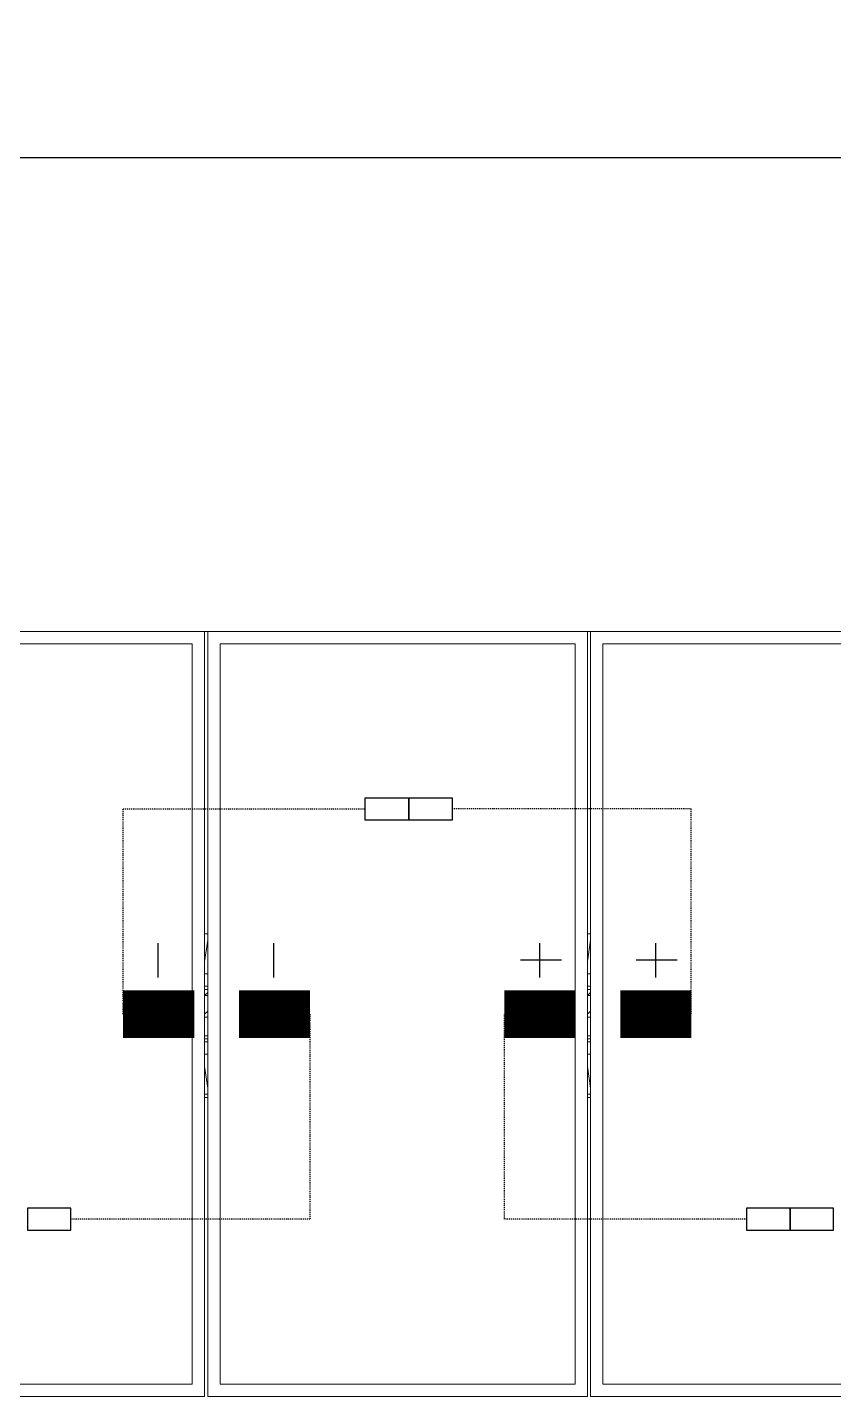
# Model space of a CAD drawing. Header units: feet. Extents: x -13743 to 68376, y -48 to 67763.
# Drawn here: x 2642.7 to 2727.2, y 4933.2 to 5076.9 of the extents above; entities that cross this region are included whole.
import ezdxf

# ---------------------------------------------------------------- set-up
doc = ezdxf.new("R2010")
doc.units = ezdxf.units.FT
doc.header["$MEASUREMENT"] = 0
doc.linetypes.add('HIDDEN', pattern=[0.375, 0.25, -0.125])
for name, color, linetype in [('E-HARN-COMP', 8, 'Continuous'), ('E-TRNK-CABL-NEG', 6, 'HIDDEN'), ('E-TRUNK-CABLE-POS', 6, 'HIDDEN'), ('G-ANNO-TEXT', 1, 'Continuous'), ('Polarity-Text', 7, 'Continuous')]:
    doc.layers.add(name, color=color, linetype=linetype)

# ---------------------------------------------------------------- blocks, each defined once
blk = doc.blocks.new('A$C47dfd34d')
at = {"lineweight": 5}
for points in [[(4.0715, 0.41332), (2.21824, 0.41332)], [(2.83488, 0.23499), (2.83655, 0.24666), (2.83655, 0.24332)], [(3.04154, 0.24666), (3.04154, 0.24332)], [(3.04321, 0.24666), (3.04154, 0.23499)], [(2.83488, 0.22832), (2.83655, 0.22832)], [(3.04154, 0.22832), (3.04321, 0.22832)], [(2.83655, 0.22166), (2.83488, 0.22166)], [(2.83488, 0.21999), (2.83655, 0.21999)], [(2.83655, 0.21666), (2.83488, 0.21666), (2.83655, 0.21832)], [(3.04321, 0.22166), (3.04154, 0.22166)], [(3.04154, 0.21999), (3.04321, 0.21999)], [(3.04321, 0.21666), (3.04154, 0.21666), (3.04321, 0.21832)], [(2.83488, 0.20666), (2.83655, 0.20832)], [(3.04154, 0.20666), (3.04321, 0.20832)], [(2.83655, 0.20499), (2.83488, 0.20499)], [(3.04321, 0.20499), (3.04154, 0.20499)], [(2.83488, 0.19499), (2.83655, 0.19499)], [(2.83655, 0.19333), (2.83488, 0.19333)], [(3.04154, 0.19499), (3.04321, 0.19499)], [(3.04321, 0.19333), (3.04154, 0.19333)], [(2.83488, 0.19166), (2.83655, 0.19166)], [(2.83655, 0.18499), (2.83488, 0.18499)], [(3.04154, 0.19166), (3.04321, 0.19166)], [(3.04321, 0.18499), (3.04154, 0.18499)], [(2.83655, 0.16999), (2.83655, 0.16666), (2.83488, 0.17833)], [(3.04154, 0.17833), (3.04321, 0.16666)], [(2.83488, 0.16333), (2.83655, 0.16333)], [(2.83655, 0.16666), (2.83655, 0.16666)], [(3.04154, 0.16999), (3.04154, 0.16666)], [(3.04154, 0.16666), (3.04154, 0.16666)], [(3.04154, 0.16333), (3.04321, 0.16333)], [(2.83488, 0.16166), (2.83655, 0.16166)], [(3.04154, 0.16166), (3.04321, 0.16166)]]:
    blk.add_lwpolyline(points, dxfattribs=at)
for points in [[(2.83488, 0.41332), (2.83488, 0), (2.62989, 0), (2.62989, 0.41332)], [(2.83655, 0.41332), (3.04154, 0.41332), (3.04154, 0), (2.83655, 0)], [(3.04321, 0.41332), (3.2482, 0.41332), (3.2482, 0), (3.04321, 0)], [(2.63656, 0.40665), (2.82822, 0.40665), (2.82822, 0.00667), (2.63656, 0.00667)], [(2.84322, 0.40665), (2.84322, 0.00667), (3.03488, 0.00667), (3.03488, 0.40665)], [(3.04988, 0.40665), (3.04988, 0.00667), (3.23987, 0.00667), (3.23987, 0.40665)], [(2.83655, 0.24999), (2.83488, 0.24999)], [(3.04321, 0.24999), (3.04154, 0.24999)]]:
    blk.add_lwpolyline(points, close=True, dxfattribs=at)

msp = doc.modelspace()

# ---------------------------------------------------------------- linework, layer by layer
at = {"layer": 'E-HARN-COMP'}
for points in [[(2682.66, 4996.02), (2682.66, 4993.69), (2678.09, 4993.69), (2678.09, 4996.02)], [(2687.22, 4996.02), (2687.22, 4993.69), (2682.66, 4993.69), (2682.66, 4996.02)], [(2647.22, 4950.62), (2647.22, 4952.95), (2642.66, 4952.95), (2642.66, 4950.62)], [(2722.66, 4950.62), (2722.66, 4952.95), (2718.1, 4952.95), (2718.1, 4950.62)], [(2727.22, 4950.62), (2727.22, 4952.95), (2722.66, 4952.95), (2722.66, 4950.62)]]:
    msp.add_lwpolyline(points, close=True, dxfattribs=at)
at = {"layer": 'E-HARN-COMP', "const_width": 5}
for points in [[(2652.7, 4973.32), (2660.16, 4973.32)], [(2672.29, 4973.32), (2664.84, 4973.32)], [(2692.7, 4973.32), (2700.15, 4973.32)], [(2712.3, 4973.32), (2704.84, 4973.32)]]:
    msp.add_lwpolyline(points, dxfattribs=at)
at = {"layer": 'E-TRNK-CABL-NEG', "ltscale": 0.1}
for points in [[(2652.71, 4973.32), (2652.71, 4994.85), (2678.1, 4994.85)], [(2672.29, 4973.32), (2672.29, 4951.78), (2647.22, 4951.78)]]:
    msp.add_lwpolyline(points, dxfattribs=at)
at = {"layer": 'E-TRUNK-CABLE-POS', "ltscale": 0.1}
for points in [[(2712.3, 4973.32), (2712.3, 4994.85), (2687.23, 4994.85)], [(2718.1, 4951.78), (2692.71, 4951.78), (2692.71, 4973.32)]]:
    msp.add_lwpolyline(points, dxfattribs=at)
at = {"layer": 'G-ANNO-TEXT', "flags": 128}
msp.add_lwpolyline([(2290.12, 5049.61, -0.298343), (2308.62, 5063.25), (2800.77, 5063.25, 0.298343), (2819.28, 5076.9, 0.298343), (2837.79, 5063.25), (3369.92, 5063.25, -0.298343), (3388.43, 5049.61)], format="xyb", dxfattribs=at)
at = {"layer": 'Polarity-Text'}
for p, q in [((2656.35, 4980.78), (2656.35, 4977.16)), ((2668.49, 4980.78), (2668.49, 4977.16)), ((2696.39, 4980.78), (2696.39, 4977.16)), ((2708.53, 4980.78), (2708.53, 4977.16)), ((2698.67, 4978.97), (2694.39, 4978.97)), ((2710.81, 4978.97), (2706.53, 4978.97))]:
    msp.add_line(p, q, dxfattribs=at)

# ---------------------------------------------------------------- block references
at = {"xscale": 194.318304, "yscale": 194.318304, "zscale": 194.318304}
msp.add_blockref('A$C47dfd34d', (2110.38, 4933.16), dxfattribs=at)

doc.saveas('drawing.dxf')
